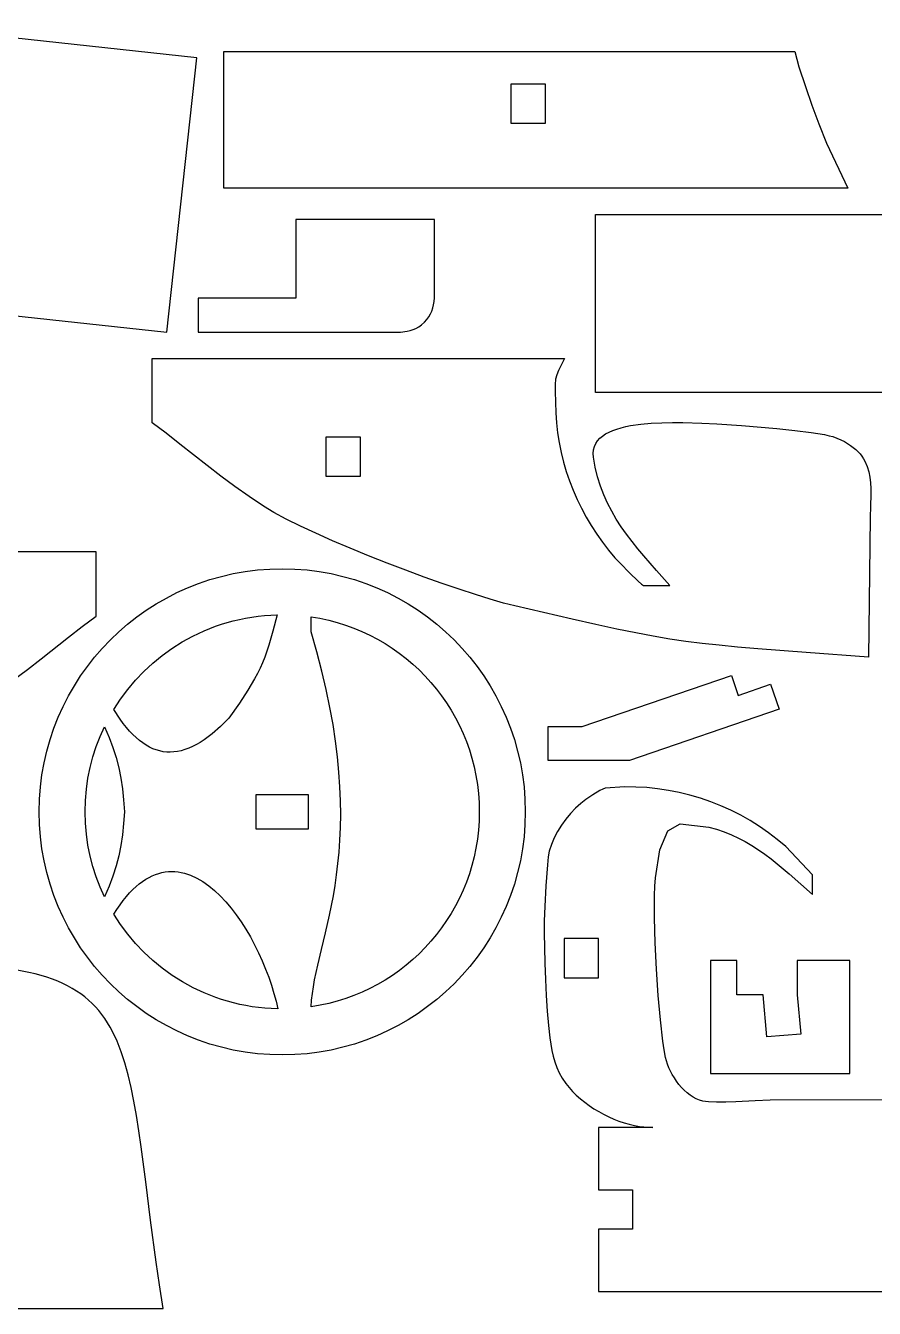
# Model space of a CAD drawing. Extents: x 169 to 749, y 15 to 895.
# Drawn here: x 257.2 to 321.8, y 355.4 to 453 of the extents above; entities that cross this region are included whole.
import ezdxf

# ---------------------------------------------------------------- set-up
doc = ezdxf.new("R2010")
doc.units = 0
doc.layers.get('0').update_dxf_attribs({"linetype": 'CONTINUOUS'})

msp = doc.modelspace()

# ---------------------------------------------------------------- linework, layer by layer
at = {"color": 4}
for p, q in [((270.215554, 450.569357), (247.744954, 453.013957)), ((272.272549, 440.64239), (272.272649, 451.04139)), ((272.272649, 451.04139), (315.732849, 451.04139)), ((315.732849, 451.04139), (316.041349, 449.88309)), ((267.944454, 429.694357), (270.215554, 450.569357)), ((316.041349, 449.88309), (316.540413, 448.393276)), ((316.540413, 448.393276), (317.034462, 446.967277)), ((317.034462, 446.967277), (317.560929, 445.54876)), ((317.560929, 445.54876), (318.157249, 444.08139)), ((318.157249, 444.08139), (319.767549, 440.64249)), ((319.767549, 440.64249), (272.272549, 440.64239)), ((288.313664, 438.262557), (277.757464, 438.262557)), ((277.757464, 438.262557), (277.757464, 432.290757)), ((288.313664, 432.294157), (288.313664, 438.262557)), ((300.560745, 438.639906), (341.866945, 438.642206)), ((300.561045, 425.103806), (300.560745, 438.639906)), ((240.503654, 432.679757), (267.944454, 429.694357)), ((277.757464, 432.290757), (270.315064, 432.290757)), ((270.315064, 432.290757), (270.315064, 429.694357)), ((288.110402, 431.299845), (288.189202, 431.532942)), ((288.189202, 431.532942), (288.247934, 431.775987)), ((288.247934, 431.775987), (288.288716, 432.029539)), ((288.288716, 432.029539), (288.313664, 432.294157)), ((287.332832, 430.25655), (287.552164, 430.455757)), ((287.552164, 430.455757), (287.732414, 430.654652)), ((287.732414, 430.654652), (287.884125, 430.861259)), ((287.884125, 430.861259), (288.009415, 431.076137)), ((288.009415, 431.076137), (288.110402, 431.299845)), ((270.315064, 429.694357), (285.713864, 429.694357)), ((285.713864, 429.694357), (286.22735, 429.770632)), ((286.22735, 429.770632), (286.461618, 429.821222)), ((286.461618, 429.821222), (286.685702, 429.888682)), ((286.685702, 429.888682), (286.903199, 429.979439)), ((286.903199, 429.979439), (287.117709, 430.09992)), ((287.117709, 430.09992), (287.332832, 430.25655)), ((266.833174, 422.796338), (266.833174, 427.688038)), ((266.833174, 427.688038), (298.219174, 427.687438)), ((298.219174, 427.687438), (297.947645, 427.177184)), ((297.749403, 426.782578), (297.614652, 426.444865)), ((297.947645, 427.177184), (297.749403, 426.782578)), ((297.49645, 425.705092), (297.493409, 425.185522)), ((297.533599, 426.105288), (297.49645, 425.705092)), ((297.614652, 426.444865), (297.533599, 426.105288)), ((297.493409, 425.185522), (297.550474, 423.553238)), ((348.466745, 425.103806), (300.561045, 425.103806)), ((267.885277, 421.993766), (266.833174, 422.796338)), ((297.550474, 423.553238), (297.59663, 422.792977)), ((297.59663, 422.792977), (297.678023, 422.037632)), ((303.242567, 422.577805), (304.007749, 422.690163)), ((304.007749, 422.690163), (304.807181, 422.763593)), ((304.807181, 422.763593), (305.622188, 422.804322)), ((305.622188, 422.804322), (306.4341, 422.818576)), ((306.4341, 422.818576), (307.224243, 422.812581)), ((307.224243, 422.812581), (308.664532, 422.76475)), ((308.664532, 422.76475), (309.793674, 422.710638)), ((309.793674, 422.710638), (311.673724, 422.585927)), ((268.928598, 421.178503), (267.885277, 421.993766)), ((297.678023, 422.037632), (297.793809, 421.288176)), ((300.897785, 421.614578), (301.103729, 421.78811)), ((301.103729, 421.78811), (301.339243, 421.944906)), ((301.339243, 421.944906), (301.601992, 422.085745)), ((301.601992, 422.085745), (301.889642, 422.211403)), ((301.889642, 422.211403), (302.199858, 422.32266)), ((302.199858, 422.32266), (302.530307, 422.420294)), ((302.530307, 422.420294), (302.878655, 422.505083)), ((302.878655, 422.505083), (303.242567, 422.577805)), ((311.673724, 422.585927), (314.367449, 422.34895)), ((314.367449, 422.34895), (315.740944, 422.204139)), ((315.740944, 422.204139), (316.983662, 422.050192)), ((316.983662, 422.050192), (317.984205, 421.893422)), ((317.984205, 421.893422), (318.358849, 421.81595)), ((318.358849, 421.81595), (318.631174, 421.740138)), ((318.631174, 421.740138), (318.946029, 421.623209)), ((271.009987, 419.540363), (268.928598, 421.178503)), ((297.793809, 421.288176), (297.943148, 420.545583)), ((300.393289, 420.468632), (300.416378, 420.737519)), ((300.416378, 420.737519), (300.480705, 420.98578)), ((300.480705, 420.98578), (300.583938, 421.214191)), ((300.583938, 421.214191), (300.723743, 421.423531)), ((300.723743, 421.423531), (300.897785, 421.614578)), ((318.946029, 421.623209), (319.237639, 421.498147)), ((319.237639, 421.498147), (319.506868, 421.365278)), ((319.506868, 421.365278), (319.754578, 421.22493)), ((319.754578, 421.22493), (319.981635, 421.07743)), ((319.981635, 421.07743), (320.188901, 420.923105)), ((320.188901, 420.923105), (320.377241, 420.762281)), ((320.377241, 420.762281), (320.547518, 420.595286)), ((297.943148, 420.545583), (298.125195, 419.810825)), ((298.125195, 419.810825), (298.339108, 419.084877)), ((300.413774, 420.178338), (300.393289, 420.468632)), ((300.54839, 419.410092), (300.413774, 420.178338)), ((320.547518, 420.595286), (320.700596, 420.422447)), ((320.700596, 420.422447), (320.837339, 420.24409)), ((320.837339, 420.24409), (320.95861, 420.060543)), ((320.95861, 420.060543), (321.065274, 419.872133)), ((321.065274, 419.872133), (321.238232, 419.482031)), ((272.058599, 418.732715), (271.009987, 419.540363)), ((273.11952, 417.942835), (272.058599, 418.732715)), ((298.339108, 419.084877), (298.584045, 418.36871)), ((300.725023, 418.67962), (300.54839, 419.410092)), ((321.238232, 419.482031), (321.363124, 419.0764)), ((321.363124, 419.0764), (321.44686, 418.657856)), ((274.198021, 417.178337), (273.11952, 417.942835)), ((298.584045, 418.36871), (298.859162, 417.6633)), ((300.941197, 417.983345), (300.725023, 418.67962)), ((301.194435, 417.317691), (300.941197, 417.983345)), ((321.44686, 418.657856), (321.49635, 418.229016)), ((321.49635, 418.229016), (321.518504, 417.792494)), ((321.518504, 417.792494), (321.520231, 417.350908)), ((275.299374, 416.446838), (274.198021, 417.178337)), ((298.859162, 417.6633), (299.163617, 416.969619)), ((299.163617, 416.969619), (299.496567, 416.288641)), ((301.482263, 416.67908), (301.194435, 417.317691)), ((321.520231, 417.350908), (321.490045, 416.463006)), ((276.088607, 415.975817), (275.299374, 416.446838)), ((277.030188, 415.470321), (276.088607, 415.975817)), ((299.496567, 416.288641), (299.85717, 415.621339)), ((301.802202, 416.063935), (301.482263, 416.67908)), ((302.151777, 415.46868), (301.802202, 416.063935)), ((321.490045, 416.463006), (321.461074, 415.586238)), ((278.103095, 414.93765), (277.030188, 415.470321)), ((279.286306, 414.385103), (278.103095, 414.93765)), ((299.85717, 415.621339), (300.244582, 414.968686)), ((300.244582, 414.968686), (300.657962, 414.331656)), ((302.528512, 414.889738), (302.151777, 415.46868)), ((302.92993, 414.323531), (302.528512, 414.889738)), ((321.461074, 415.586238), (321.354574, 404.961638)), ((280.558797, 413.819981), (279.286306, 414.385103)), ((300.657962, 414.331656), (301.096465, 413.711223)), ((303.353555, 413.766484), (302.92993, 414.323531)), ((262.554579, 412.980951), (231.168579, 412.980351)), ((262.554579, 408.089251), (262.554579, 412.980951)), ((281.899545, 413.249584), (280.558797, 413.819981)), ((283.287529, 412.681211), (281.899545, 413.249584)), ((301.096465, 413.711223), (301.55925, 413.108359)), ((301.55925, 413.108359), (302.045474, 412.524038)), ((303.79691, 413.215019), (303.353555, 413.766484)), ((304.25752, 412.66556), (303.79691, 413.215019)), ((284.701724, 412.122163), (283.287529, 412.681211)), ((286.121109, 411.579738), (284.701724, 412.122163)), ((302.045474, 412.524038), (302.46529, 412.078186)), ((302.46529, 412.078186), (303.148524, 411.387825)), ((305.220596, 411.558349), (304.25752, 412.66556)), ((271.22239, 410.862646), (272.100287, 411.11194)), ((272.100287, 411.11194), (272.995331, 411.318514)), ((272.995331, 411.318514), (273.906361, 411.481206)), ((273.906361, 411.481206), (274.832213, 411.598854)), ((274.832213, 411.598854), (275.771725, 411.670295)), ((275.771725, 411.670295), (276.723736, 411.694367)), ((276.723736, 411.694367), (277.675746, 411.670295)), ((277.675746, 411.670295), (278.615258, 411.598854)), ((278.615258, 411.598854), (279.541111, 411.481206)), ((279.541111, 411.481206), (280.45214, 411.318514)), ((280.45214, 411.318514), (281.347185, 411.11194)), ((281.347185, 411.11194), (282.225082, 410.862646)), ((287.52466, 411.061238), (286.121109, 411.579738)), ((288.891354, 410.573962), (287.52466, 411.061238)), ((303.148524, 411.387825), (303.824184, 410.73862)), ((306.222974, 410.416238), (305.220596, 411.558349)), ((268.703207, 409.870072), (269.522687, 410.24055)), ((269.522687, 410.24055), (270.362802, 410.571796)), ((270.362802, 410.571796), (271.22239, 410.862646)), ((282.225082, 410.862646), (283.084669, 410.571796)), ((283.084669, 410.571796), (283.924784, 410.24055)), ((283.924784, 410.24055), (284.744265, 409.870072)), ((290.200168, 410.12521), (288.891354, 410.573962)), ((291.43008, 409.722281), (290.200168, 410.12521)), ((303.824184, 410.73862), (304.074487, 410.518722)), ((304.074487, 410.518722), (304.221274, 410.416238)), ((304.221274, 410.416238), (306.222974, 410.416238)), ((266.380196, 408.534866), (267.130798, 409.016067)), ((267.130798, 409.016067), (267.905523, 409.461523)), ((267.905523, 409.461523), (268.703207, 409.870072)), ((284.744265, 409.870072), (285.541948, 409.461523)), ((285.541948, 409.461523), (286.316673, 409.016067)), ((286.316673, 409.016067), (287.067276, 408.534866)), ((292.560067, 409.372476), (291.43008, 409.722281)), ((293.569106, 409.083095), (292.560067, 409.372476)), ((294.436174, 408.861438), (293.569106, 409.083095)), ((261.502476, 407.28668), (262.554579, 408.089251)), ((264.956004, 407.469877), (265.654877, 408.019082)), ((265.654877, 408.019082), (266.380196, 408.534866)), ((278.921736, 406.890967), (278.921736, 408.033667)), ((278.921736, 408.033667), (279.595645, 407.918922)), ((287.067276, 408.534866), (287.792594, 408.019082)), ((287.792594, 408.019082), (288.491467, 407.469877)), ((298.797437, 407.847474), (294.436174, 408.861438)), ((260.459155, 406.471417), (261.502476, 407.28668)), ((264.284741, 406.888414), (264.956004, 407.469877)), ((279.595645, 407.918922), (280.258986, 407.774566)), ((280.258986, 407.774566), (280.911049, 407.601309)), ((280.911049, 407.601309), (281.551125, 407.399859)), ((281.551125, 407.399859), (282.178503, 407.170928)), ((282.178503, 407.170928), (282.792473, 406.915224)), ((288.491467, 407.469877), (289.162731, 406.888414)), ((300.594146, 407.442977), (298.797437, 407.847474)), ((302.19176, 407.097352), (300.594146, 407.442977)), ((303.632919, 406.80351), (302.19176, 407.097352)), ((258.377766, 404.833276), (260.459155, 406.471417)), ((263.029689, 405.633362), (263.642248, 406.275855)), ((263.642248, 406.275855), (264.284741, 406.888414)), ((279.358632, 405.372603), (278.921736, 406.890967)), ((282.792473, 406.915224), (283.392326, 406.633458)), ((283.392326, 406.633458), (283.977351, 406.326337)), ((283.977351, 406.326337), (284.546839, 405.994573)), ((289.162731, 406.888414), (289.805223, 406.275855)), ((289.805223, 406.275855), (290.417782, 405.633362)), ((304.960263, 406.554363), (303.632919, 406.80351)), ((306.21643, 406.342823), (304.960263, 406.554363)), ((307.444062, 406.1618), (306.21643, 406.342823)), ((308.685797, 406.004207), (307.444062, 406.1618)), ((262.448226, 404.962098), (263.029689, 405.633362)), ((279.741283, 403.909627), (279.358632, 405.372603)), ((284.546839, 405.994573), (285.100079, 405.638875)), ((285.100079, 405.638875), (285.636361, 405.259952)), ((285.636361, 405.259952), (286.154976, 404.858515)), ((290.417782, 405.633362), (290.999245, 404.962098)), ((309.984275, 405.862954), (308.685797, 406.004207)), ((311.382136, 405.730954), (309.984275, 405.862954)), ((312.92202, 405.601117), (311.382136, 405.730954)), ((316.598414, 405.319581), (312.92202, 405.601117)), ((321.354574, 404.961638), (316.598414, 405.319581)), ((257.329154, 404.025628), (258.377766, 404.833276)), ((261.383237, 403.537907), (261.899021, 404.263226)), ((261.899021, 404.263226), (262.448226, 404.962098)), ((286.154976, 404.858515), (286.655213, 404.435271)), ((286.655213, 404.435271), (287.136363, 403.990932)), ((290.999245, 404.962098), (291.54845, 404.263226)), ((291.54845, 404.263226), (292.064235, 403.537907)), ((256.268233, 403.235748), (257.329154, 404.025628)), ((260.902035, 402.787304), (261.383237, 403.537907)), ((280.072298, 402.500542), (279.741283, 403.909627)), ((287.136363, 403.990932), (287.597716, 403.526207)), ((287.597716, 403.526207), (288.038561, 403.041805)), ((292.064235, 403.537907), (292.545436, 402.787304)), ((299.557284, 399.692084), (310.912084, 403.572284)), ((310.912084, 403.572284), (311.434184, 402.054384)), ((260.456579, 402.01258), (260.902035, 402.787304)), ((280.354283, 401.143854), (280.072298, 402.500542)), ((288.038561, 403.041805), (288.458188, 402.538435)), ((288.458188, 402.538435), (288.855889, 402.016809)), ((292.545436, 402.787304), (292.990892, 402.01258)), ((311.434184, 402.054384), (313.892584, 402.899984)), ((313.892584, 402.899984), (314.543084, 401.008784)), ((259.677553, 400.395416), (260.048031, 401.214896)), ((260.048031, 401.214896), (260.456579, 402.01258)), ((280.589845, 399.838065), (280.354283, 401.143854)), ((288.855889, 402.016809), (289.230952, 401.477634)), ((289.230952, 401.477634), (289.582667, 400.921621)), ((292.990892, 402.01258), (293.39944, 401.214896)), ((293.39944, 401.214896), (293.769918, 400.395416)), ((259.346307, 399.5553), (259.677553, 400.395416)), ((289.582667, 400.921621), (289.910326, 400.34948)), ((289.910326, 400.34948), (290.213217, 399.761919)), ((293.769918, 400.395416), (294.101164, 399.5553)), ((314.543084, 401.008784), (303.158084, 397.092784)), ((259.055456, 398.695713), (259.346307, 399.5553)), ((280.781593, 398.58168), (280.589845, 399.838065)), ((290.213217, 399.761919), (290.490631, 399.159648)), ((294.101164, 399.5553), (294.392015, 398.695713)), ((296.957584, 397.092884), (296.957584, 399.692784)), ((296.957584, 399.692784), (299.557284, 399.692084)), ((258.806163, 397.817816), (259.055456, 398.695713)), ((280.932132, 397.373204), (280.781593, 398.58168)), ((290.490631, 399.159648), (290.741857, 398.543378)), ((290.741857, 398.543378), (290.966187, 397.913817)), ((294.392015, 398.695713), (294.641309, 397.817816)), ((258.599589, 396.922772), (258.806163, 397.817816)), ((281.044072, 396.211141), (280.932132, 397.373204)), ((290.966187, 397.913817), (291.162909, 397.271676)), ((291.162909, 397.271676), (291.331315, 396.617663)), ((294.641309, 397.817816), (294.847883, 396.922772)), ((258.436896, 396.011742), (258.599589, 396.922772)), ((291.331315, 396.617663), (291.470693, 395.952489)), ((294.847883, 396.922772), (295.010575, 396.011742)), ((303.158084, 397.092784), (296.957584, 397.092884)), ((258.319249, 395.08589), (258.436896, 396.011742)), ((281.120018, 395.093993), (281.044072, 396.211141)), ((291.470693, 395.952489), (291.580334, 395.276862)), ((295.010575, 396.011742), (295.128223, 395.08589)), ((258.247808, 394.146377), (258.319249, 395.08589)), ((281.162578, 394.020267), (281.120018, 395.093993)), ((291.580334, 395.276862), (291.659528, 394.591494)), ((291.659528, 394.591494), (291.707565, 393.897092)), ((295.128223, 395.08589), (295.199664, 394.146377)), ((300.368333, 394.489808), (299.833206, 394.126911)), ((300.906853, 394.813555), (300.368333, 394.489808)), ((301.133918, 394.928421), (300.906853, 394.813555)), ((301.30967, 394.994708), (301.133918, 394.928421)), ((302.79197, 395.083808), (301.30967, 394.994708)), ((303.627791, 395.0792), (302.79197, 395.083808)), ((304.461954, 395.03462), (303.627791, 395.0792)), ((305.29281, 394.950678), (304.461954, 395.03462)), ((306.118711, 394.827983), (305.29281, 394.950678)), ((306.938009, 394.667147), (306.118711, 394.827983)), ((307.749054, 394.468778), (306.938009, 394.667147)), ((308.550199, 394.233487), (307.749054, 394.468778)), ((258.223736, 393.194367), (258.247808, 394.146377)), ((281.17436, 392.988466), (281.162578, 394.020267)), ((291.707565, 393.897092), (291.723736, 393.194367)), ((295.199664, 394.146377), (295.223736, 393.194367)), ((299.044304, 393.467057), (298.665545, 393.067663)), ((299.44057, 393.828308), (299.044304, 393.467057)), ((299.833206, 394.126911), (299.44057, 393.828308)), ((309.339795, 393.961883), (308.550199, 394.233487)), ((310.116194, 393.654577), (309.339795, 393.961883)), ((310.877746, 393.312179), (310.116194, 393.654577)), ((258.247808, 392.242357), (258.223736, 393.194367)), ((281.15797, 391.997094), (281.17436, 392.988466)), ((291.707577, 392.491892), (291.659574, 391.797734)), ((291.723736, 393.194367), (291.707577, 392.491892)), ((295.223736, 393.194367), (295.199664, 392.242357)), ((298.309193, 392.635838), (297.980145, 392.177296)), ((298.665545, 393.067663), (298.309193, 392.635838)), ((311.622803, 392.935299), (310.877746, 393.312179)), ((312.349717, 392.524546), (311.622803, 392.935299)), ((313.05684, 392.08053), (312.349717, 392.524546)), ((258.319249, 391.302844), (258.247808, 392.242357)), ((281.116017, 391.044655), (281.15797, 391.997094)), ((291.659574, 391.797734), (291.580436, 391.112601)), ((295.199664, 392.242357), (295.128223, 391.302844)), ((297.683301, 391.697749), (297.423558, 391.20291)), ((297.980145, 392.177296), (297.683301, 391.697749)), ((305.45827, 390.293408), (306.06277, 391.743808)), ((306.06277, 391.743808), (306.99987, 392.280208)), ((306.99987, 392.280208), (309.20257, 392.022008)), ((309.20257, 392.022008), (309.787957, 391.863833)), ((309.787957, 391.863833), (310.355482, 391.67258)), ((310.355482, 391.67258), (310.906333, 391.450723)), ((310.906333, 391.450723), (311.441695, 391.200733)), ((313.742522, 391.603862), (313.05684, 392.08053)), ((314.405115, 391.095151), (313.742522, 391.603862)), ((258.436896, 390.376992), (258.319249, 391.302844)), ((281.051107, 390.129654), (281.116017, 391.044655)), ((291.470872, 390.437203), (291.331592, 389.772248)), ((291.580436, 391.112601), (291.470872, 390.437203)), ((295.128223, 391.302844), (295.010575, 390.376992)), ((297.205815, 390.698492), (297.03497, 390.190208)), ((297.423558, 391.20291), (297.205815, 390.698492)), ((311.441695, 391.200733), (311.962756, 390.925084)), ((311.962756, 390.925084), (312.470702, 390.626249)), ((312.470702, 390.626249), (312.96672, 390.306699)), ((315.04297, 390.555008), (314.405115, 391.095151)), ((317.08987, 388.406508), (315.04297, 390.555008)), ((258.599589, 389.465963), (258.436896, 390.376992)), ((258.806163, 388.570918), (258.599589, 389.465963)), ((280.965849, 389.250594), (281.051107, 390.129654)), ((291.331592, 389.772248), (291.163304, 389.118445)), ((294.847883, 389.465963), (294.641309, 388.570918)), ((295.010575, 390.376992), (294.847883, 389.465963)), ((296.967988, 389.770445), (296.903814, 389.149793)), ((297.03497, 390.190208), (296.967988, 389.770445)), ((305.13117, 388.166408), (305.45827, 390.293408)), ((312.96672, 390.306699), (313.451995, 389.968908)), ((313.451995, 389.968908), (313.927715, 389.615348)), ((313.927715, 389.615348), (314.395066, 389.248493)), ((259.055456, 387.693021), (258.806163, 388.570918)), ((280.862848, 388.40598), (280.965849, 389.250594)), ((290.966717, 388.476503), (290.742542, 387.847131)), ((291.163304, 389.118445), (290.966717, 388.476503)), ((294.641309, 388.570918), (294.392015, 387.693021)), ((296.903814, 389.149793), (296.79047, 387.570483)), ((314.395066, 389.248493), (315.309408, 388.484783)), ((315.309408, 388.484783), (316.204512, 387.697561)), ((259.346307, 386.833434), (259.055456, 387.693021)), ((280.614051, 386.814105), (280.744713, 387.594315)), ((280.744713, 387.594315), (280.862848, 388.40598)), ((290.742542, 387.847131), (290.491486, 387.231038)), ((294.392015, 387.693021), (294.101164, 386.833434)), ((296.79047, 387.570483), (296.708102, 385.981611)), ((305.057098, 386.82), (305.085257, 387.543106)), ((305.085257, 387.543106), (305.13117, 388.166408)), ((316.204512, 387.697561), (317.08987, 386.906608)), ((317.08987, 386.906608), (317.08987, 388.406508)), ((259.677553, 385.993319), (259.346307, 386.833434)), ((280.325574, 385.342064), (280.614051, 386.814105)), ((290.21426, 386.628932), (289.911573, 386.041522)), ((290.491486, 387.231038), (290.21426, 386.628932)), ((294.101164, 386.833434), (293.769918, 385.993319)), ((305.045573, 386.011903), (305.057098, 386.82)), ((260.048031, 385.173838), (259.677553, 385.993319)), ((289.911573, 386.041522), (289.584133, 385.469518)), ((293.769918, 385.993319), (293.39944, 385.173838)), ((296.708102, 385.981611), (296.66987, 384.912508)), ((305.049564, 385.133627), (305.045573, 386.011903)), ((260.456579, 384.376154), (260.048031, 385.173838)), ((280.018277, 383.977888), (280.325574, 385.342064)), ((289.23265, 384.913627), (288.857834, 384.37456)), ((289.584133, 385.469518), (289.23265, 384.913627)), ((293.39944, 385.173838), (292.990892, 384.376154)), ((296.66987, 384.912508), (296.663093, 383.963706)), ((305.099621, 383.225788), (305.049564, 385.133627)), ((260.902035, 383.60143), (260.456579, 384.376154)), ((261.383237, 382.850827), (260.902035, 383.60143)), ((279.713018, 382.709612), (280.018277, 383.977888)), ((288.460392, 383.853024), (288.041036, 383.34973)), ((288.857834, 384.37456), (288.460392, 383.853024)), ((292.545436, 383.60143), (292.064235, 382.850827)), ((292.990892, 384.376154), (292.545436, 383.60143)), ((296.663093, 383.963706), (296.674416, 382.87005)), ((261.899021, 382.125508), (261.383237, 382.850827)), ((279.430656, 381.525269), (279.713018, 382.709612)), ((287.600473, 382.865384), (287.139412, 382.400697)), ((288.041036, 383.34973), (287.600473, 382.865384)), ((292.064235, 382.850827), (291.54845, 382.125508)), ((296.674416, 382.87005), (296.703394, 381.680139)), ((305.19832, 381.214983), (305.099621, 383.225788)), ((262.448226, 381.426636), (261.899021, 382.125508)), ((286.658564, 381.956377), (286.158638, 381.533134)), ((287.139412, 382.400697), (286.658564, 381.956377)), ((291.54845, 382.125508), (290.999245, 381.426636)), ((296.703394, 381.680139), (296.749583, 380.442571)), ((311.321005, 381.872385), (309.326105, 381.872185)), ((309.326105, 381.872185), (309.326405, 373.273885)), ((311.321305, 379.272185), (311.321005, 381.872385)), ((319.925605, 381.873185), (315.925905, 381.873185)), ((315.925905, 381.873185), (315.925905, 379.273385)), ((319.925605, 373.273885), (319.925605, 381.873185)), ((257.436258, 380.973765), (256.415, 381.164821)), ((257.915775, 380.861986), (257.436258, 380.973765)), ((258.375249, 380.739171), (257.915775, 380.861986)), ((258.815206, 380.605172), (258.375249, 380.739171)), ((263.029689, 380.755372), (262.448226, 381.426636)), ((263.642248, 380.11288), (263.029689, 380.755372)), ((279.192049, 380.412891), (279.430656, 381.525269)), ((285.104386, 380.75271), (284.551478, 380.396948)), ((285.640342, 381.131675), (285.104386, 380.75271)), ((286.158638, 381.533134), (285.640342, 381.131675)), ((290.417782, 380.755372), (289.805223, 380.11288)), ((290.999245, 381.426636), (290.417782, 380.755372)), ((305.336713, 379.219713), (305.19832, 381.214983)), ((259.236168, 380.459836), (258.815206, 380.605172)), ((259.638661, 380.303015), (259.236168, 380.459836)), ((260.023207, 380.134556), (259.638661, 380.303015)), ((260.390332, 379.95431), (260.023207, 380.134556)), ((260.740559, 379.762126), (260.390332, 379.95431)), ((261.074412, 379.557854), (260.740559, 379.762126)), ((264.284741, 379.500321), (263.642248, 380.11288)), ((279.018056, 379.360513), (279.095672, 379.87995)), ((279.095672, 379.87995), (279.192049, 380.412891)), ((283.397648, 379.757866), (282.798143, 379.475965)), ((283.982329, 380.065097), (283.397648, 379.757866)), ((284.551478, 380.396948), (283.982329, 380.065097)), ((289.805223, 380.11288), (289.162731, 379.500321)), ((296.749583, 380.442571), (296.812539, 379.205945)), ((261.392417, 379.341343), (261.074412, 379.557854)), ((261.695096, 379.112443), (261.392417, 379.341343)), ((261.982974, 378.871003), (261.695096, 379.112443)), ((262.256574, 378.616873), (261.982974, 378.871003)), ((264.956004, 378.918857), (264.284741, 379.500321)), ((265.654877, 378.369652), (264.956004, 378.918857)), ((278.929536, 378.356167), (278.961808, 378.853084)), ((278.961808, 378.853084), (279.018056, 379.360513)), ((280.917779, 378.789325), (280.266072, 378.615829)), ((281.557499, 378.990986), (280.917779, 378.789325)), ((282.184523, 379.220102), (281.557499, 378.990986)), ((282.798143, 379.475965), (282.184523, 379.220102)), ((288.491467, 378.918857), (287.792594, 378.369652)), ((289.162731, 379.500321), (288.491467, 378.918857)), ((296.812539, 379.205945), (296.891819, 378.01886)), ((305.505852, 377.358477), (305.336713, 379.219713)), ((313.316205, 379.272385), (311.321305, 379.272185)), ((313.597805, 376.063185), (313.316205, 379.272385)), ((315.925905, 379.273385), (316.188105, 376.285085)), ((262.516422, 378.349902), (262.256574, 378.616873)), ((262.763042, 378.069939), (262.516422, 378.349902)), ((262.996956, 377.776835), (262.763042, 378.069939)), ((263.21869, 377.470439), (262.996956, 377.776835)), ((266.380196, 377.853868), (265.654877, 378.369652)), ((267.130798, 377.372667), (266.380196, 377.853868)), ((279.603088, 378.471207), (278.929536, 378.356167)), ((280.266072, 378.615829), (279.603088, 378.471207)), ((287.067276, 377.853868), (286.316673, 377.372667)), ((287.792594, 378.369652), (287.067276, 377.853868)), ((296.891819, 378.01886), (296.986977, 376.929915)), ((263.428768, 377.1506), (263.21869, 377.470439)), ((263.627713, 376.817168), (263.428768, 377.1506)), ((263.816051, 376.469992), (263.627713, 376.817168)), ((267.905523, 376.927211), (267.130798, 377.372667)), ((268.703207, 376.518662), (267.905523, 376.927211)), ((285.541948, 376.927211), (284.744265, 376.518662)), ((286.316673, 377.372667), (285.541948, 376.927211)), ((296.986977, 376.929915), (297.09757, 375.987708)), ((305.696787, 375.749775), (305.505852, 377.358477)), ((264.162998, 375.733808), (263.816051, 376.469992)), ((269.522687, 376.148184), (268.703207, 376.518662)), ((270.362802, 375.816939), (269.522687, 376.148184)), ((271.22239, 375.526088), (270.362802, 375.816939)), ((283.084669, 375.816939), (282.225082, 375.526088)), ((283.924784, 376.148184), (283.084669, 375.816939)), ((284.744265, 376.518662), (283.924784, 376.148184)), ((297.09757, 375.987708), (297.249988, 375.038674)), ((316.188105, 376.285085), (313.597805, 376.063185)), ((264.473802, 374.940842), (264.162998, 375.733808)), ((264.752656, 374.089893), (264.473802, 374.940842)), ((272.100287, 375.276794), (271.22239, 375.526088)), ((272.995331, 375.07022), (272.100287, 375.276794)), ((273.906361, 374.907528), (272.995331, 375.07022)), ((274.832213, 374.78988), (273.906361, 374.907528)), ((275.771725, 374.718439), (274.832213, 374.78988)), ((278.615258, 374.78988), (277.675746, 374.718439)), ((279.541111, 374.907528), (278.615258, 374.78988)), ((280.45214, 375.07022), (279.541111, 374.907528)), ((281.347185, 375.276794), (280.45214, 375.07022)), ((282.225082, 375.526088), (281.347185, 375.276794)), ((297.249988, 375.038674), (297.347203, 374.592262)), ((305.797632, 375.077156), (305.696787, 375.749775)), ((305.90057, 374.512108), (305.797632, 375.077156)), ((265.003753, 373.179755), (264.752656, 374.089893)), ((276.723736, 374.694367), (275.771725, 374.718439)), ((277.675746, 374.718439), (276.723736, 374.694367)), ((297.347203, 374.592262), (297.467233, 374.160308)), ((297.467233, 374.160308), (297.616687, 373.739605)), ((305.963968, 374.252072), (305.90057, 374.512108)), ((306.048032, 373.988285), (305.963968, 374.252072)), ((306.15157, 373.723035), (306.048032, 373.988285)), ((265.231286, 372.209225), (265.003753, 373.179755)), ((297.616687, 373.739605), (297.802172, 373.326943)), ((297.802172, 373.326943), (298.030297, 372.919113)), ((298.030297, 372.919113), (298.30767, 372.512908)), ((306.273394, 373.458607), (306.15157, 373.723035)), ((306.412312, 373.197285), (306.273394, 373.458607)), ((306.567135, 372.941357), (306.412312, 373.197285)), ((306.736672, 372.693107), (306.567135, 372.941357)), ((309.326405, 373.273885), (319.925605, 373.273885)), ((265.439448, 371.177098), (265.231286, 372.209225)), ((298.30767, 372.512908), (298.550436, 372.209704)), ((298.550436, 372.209704), (298.817477, 371.915157)), ((298.817477, 371.915157), (299.106648, 371.630264)), ((306.919733, 372.454821), (306.736672, 372.693107)), ((307.115128, 372.228784), (306.919733, 372.454821)), ((307.321667, 372.017283), (307.115128, 372.228784)), ((307.53816, 371.822603), (307.321667, 372.017283)), ((265.632432, 370.082172), (265.439448, 371.177098)), ((299.106648, 371.630264), (299.415805, 371.356022)), ((299.415805, 371.356022), (299.7428, 371.09343)), ((299.7428, 371.09343), (300.08549, 370.843484)), ((307.763416, 371.647029), (307.53816, 371.822603)), ((307.996245, 371.492846), (307.763416, 371.647029)), ((308.235457, 371.362342), (307.996245, 371.492846)), ((308.479862, 371.257801), (308.235457, 371.362342)), ((308.72827, 371.181508), (308.479862, 371.257801)), ((308.931569, 371.143286), (308.72827, 371.181508)), ((309.178449, 371.116074), (308.931569, 371.143286)), ((309.779003, 371.090225), (309.178449, 371.116074)), ((310.482038, 371.09504), (309.779003, 371.090225)), ((311.239658, 371.121596), (310.482038, 371.09504)), ((312.727069, 371.204247), (311.239658, 371.121596)), ((313.85807, 371.266808), (312.727069, 371.204247)), ((323.44757, 371.273808), (313.85807, 371.266808)), ((265.814431, 368.923241), (265.632432, 370.082172)), ((300.08549, 370.843484), (300.441729, 370.607182)), ((300.441729, 370.607182), (300.80937, 370.385521)), ((300.80937, 370.385521), (301.18627, 370.179498)), ((301.18627, 370.179498), (301.570282, 369.990112)), ((301.570282, 369.990112), (301.959261, 369.81836)), ((304.92847, 369.177808), (300.79337, 369.177808)), ((300.79337, 369.177808), (300.79357, 364.432408)), ((301.959261, 369.81836), (302.351061, 369.665238)), ((302.351061, 369.665238), (302.743538, 369.531744)), ((302.743538, 369.531744), (303.134545, 369.418877)), ((303.134545, 369.418877), (303.521938, 369.327632)), ((303.521938, 369.327632), (303.90357, 369.259008)), ((303.90357, 369.259008), (304.92847, 369.177808)), ((265.989638, 367.699103), (265.814431, 368.923241)), ((266.336449, 365.050387), (265.989638, 367.699103)), ((266.706408, 362.126393), (266.336449, 365.050387)), ((300.79357, 364.432408), (303.39337, 364.432408)), ((303.39337, 364.432408), (303.39337, 361.432708)), ((267.13306, 358.917489), (266.706408, 362.126393)), ((300.79357, 361.432708), (300.79337, 356.687308)), ((303.39337, 361.432708), (300.79357, 361.432708)), ((267.378128, 357.203187), (267.13306, 358.917489)), ((267.649948, 355.414045), (267.378128, 357.203187)), ((300.79337, 356.687308), (324.54957, 356.687308)), ((170.289648, 355.414545), (267.649948, 355.414045))]:
    msp.add_line(p, q, dxfattribs=at)
at = {"color": 7}
for p, q in [((294.140049, 445.58009), (294.140049, 448.57989)), ((294.140049, 448.57989), (296.739849, 448.57989)), ((296.739849, 448.57989), (296.739849, 445.58009)), ((296.739849, 445.58009), (294.140049, 445.58009)), ((280.059974, 421.718838), (282.659774, 421.718238)), ((280.059974, 418.717438), (280.059974, 421.718838)), ((282.659774, 421.718238), (282.659774, 418.717438)), ((282.659774, 418.717438), (280.059974, 418.717438)), ((273.932024, 407.934954), (274.406168, 408.016315)), ((274.406168, 408.016315), (274.885258, 408.082715)), ((274.885258, 408.082715), (275.369048, 408.133905)), ((275.369048, 408.133905), (275.85729, 408.169638)), ((275.85729, 408.169638), (276.349736, 408.189667)), ((276.349736, 408.189667), (276.01179, 406.928446)), ((270.772321, 406.967279), (271.644172, 407.312379)), ((271.644172, 407.312379), (272.089869, 407.464837)), ((272.089869, 407.464837), (272.54175, 407.603572)), ((272.54175, 407.603572), (272.999568, 407.728334)), ((272.999568, 407.728334), (273.463075, 407.838877)), ((273.463075, 407.838877), (273.932024, 407.934954)), ((268.330935, 405.628341), (269.113723, 406.12328)), ((269.113723, 406.12328), (269.928178, 406.570252)), ((269.928178, 406.570252), (270.772321, 406.967279)), ((276.01179, 406.928446), (275.701812, 405.874714)), ((266.868283, 404.502486), (267.581795, 405.087416)), ((267.581795, 405.087416), (268.330935, 405.628341)), ((275.701812, 405.874714), (275.388161, 404.964246)), ((266.192378, 403.875531), (266.868283, 404.502486)), ((275.039198, 404.132817), (274.841587, 403.726671)), ((275.220071, 404.542666), (275.039198, 404.132817)), ((275.388161, 404.964246), (275.220071, 404.542666)), ((264.961311, 402.503467), (265.556061, 403.208531)), ((265.556061, 403.208531), (266.192378, 403.875531)), ((274.623283, 403.3162), (274.108778, 402.45017)), ((274.841587, 403.726671), (274.623283, 403.3162)), ((264.410109, 401.762319), (264.961311, 402.503467)), ((274.108778, 402.45017), (273.464042, 401.470501)), ((263.904436, 400.987067), (264.410109, 401.762319)), ((273.464042, 401.470501), (272.657436, 400.312967)), ((264.38098, 400.257224), (263.904436, 400.987067)), ((264.62163, 399.927271), (264.38098, 400.257224)), ((272.657436, 400.312967), (272.017696, 399.67866)), ((262.855004, 398.91832), (263.187136, 399.663667)), ((263.187136, 399.663667), (263.542597, 398.861157)), ((264.863972, 399.620578), (264.62163, 399.927271)), ((265.108084, 399.337104), (264.863972, 399.620578)), ((265.354045, 399.076809), (265.108084, 399.337104)), ((272.017696, 399.67866), (271.393268, 399.133042)), ((262.562845, 398.152256), (262.855004, 398.91832)), ((263.542597, 398.861157), (263.841236, 398.083167)), ((265.601935, 398.839652), (265.354045, 399.076809)), ((265.851832, 398.625594), (265.601935, 398.839652)), ((266.103817, 398.434593), (265.851832, 398.625594)), ((266.357967, 398.26661), (266.103817, 398.434593)), ((266.614362, 398.121605), (266.357967, 398.26661)), ((270.187814, 398.309159), (269.895031, 398.159122)), ((270.48395, 398.48161), (270.187814, 398.309159)), ((270.783518, 398.676434), (270.48395, 398.48161)), ((271.086598, 398.893592), (270.783518, 398.676434)), ((271.393268, 399.133042), (271.086598, 398.893592)), ((262.103761, 396.56323), (262.311988, 397.366788)), ((262.311988, 397.366788), (262.562845, 398.152256)), ((263.841236, 398.083167), (264.087937, 397.316558)), ((264.087937, 397.316558), (264.287586, 396.548192)), ((266.873082, 397.999536), (266.614362, 398.121605)), ((267.134205, 397.900365), (266.873082, 397.999536)), ((267.397811, 397.82405), (267.134205, 397.900365)), ((267.663978, 397.770552), (267.397811, 397.82405)), ((267.932786, 397.73983), (267.663978, 397.770552)), ((268.204313, 397.731843), (267.932786, 397.73983)), ((268.47864, 397.746552), (268.204313, 397.731843)), ((268.755845, 397.783917), (268.47864, 397.746552)), ((269.036008, 397.843896), (268.755845, 397.783917)), ((269.319207, 397.92645), (269.036008, 397.843896)), ((269.605521, 398.031539), (269.319207, 397.92645)), ((269.895031, 398.159122), (269.605521, 398.031539)), ((261.939493, 395.742895), (262.103761, 396.56323)), ((264.287586, 396.548192), (264.445065, 395.764929)), ((261.820514, 394.907097), (261.939493, 395.742895)), ((264.445065, 395.764929), (264.565261, 394.95363)), ((261.748152, 394.05715), (261.820514, 394.907097)), ((264.565261, 394.95363), (264.653056, 394.101155)), ((278.723536, 394.494267), (274.723836, 394.494267)), ((274.723836, 394.494267), (274.723836, 391.894467)), ((278.723536, 391.894467), (278.723536, 394.494267)), ((261.723736, 393.194367), (261.748152, 394.05715)), ((264.653056, 394.101155), (264.713336, 393.194367)), ((261.748151, 392.331618), (261.723736, 393.194367)), ((264.713336, 393.194367), (264.653462, 392.296205)), ((261.820512, 391.481697), (261.748151, 392.331618)), ((261.939488, 390.64592), (261.820512, 391.481697)), ((264.565751, 391.447862), (264.44542, 390.637219)), ((264.653462, 392.296205), (264.565751, 391.447862)), ((274.723836, 391.894467), (278.723536, 391.894467)), ((262.103748, 389.825605), (261.939488, 390.64592)), ((264.44542, 390.637219), (264.287686, 389.852155)), ((262.311963, 389.022065), (262.103748, 389.825605)), ((264.287686, 389.852155), (264.087763, 389.080548)), ((262.562803, 388.236619), (262.311963, 389.022065)), ((264.087763, 389.080548), (263.84087, 388.310278)), ((267.077934, 388.426716), (267.324621, 388.509441)), ((267.324621, 388.509441), (267.570993, 388.573099)), ((267.570993, 388.573099), (267.816912, 388.618164)), ((267.816912, 388.618164), (268.06224, 388.645109)), ((268.06224, 388.645109), (268.306839, 388.654407)), ((268.306839, 388.654407), (268.55057, 388.646533)), ((268.55057, 388.646533), (268.793296, 388.621959)), ((268.793296, 388.621959), (269.034879, 388.581161)), ((269.034879, 388.581161), (269.27518, 388.52461)), ((269.27518, 388.52461), (269.751386, 388.366149)), ((262.854937, 387.470581), (262.562803, 388.236619)), ((263.542222, 387.529225), (263.187036, 386.725267)), ((263.84087, 388.310278), (263.542222, 387.529225)), ((265.353896, 387.273973), (265.598924, 387.50343)), ((265.598924, 387.50343), (265.844603, 387.710505)), ((265.844603, 387.710505), (266.090795, 387.895671)), ((266.090795, 387.895671), (266.337362, 388.059401)), ((266.337362, 388.059401), (266.584166, 388.20217)), ((266.584166, 388.20217), (266.83107, 388.32445)), ((266.83107, 388.32445), (267.077934, 388.426716)), ((269.751386, 388.366149), (270.22081, 388.150366)), ((270.22081, 388.150366), (270.682348, 387.881048)), ((270.682348, 387.881048), (271.134896, 387.561985)), ((271.134896, 387.561985), (271.577348, 387.196967)), ((263.187036, 386.725267), (262.854937, 387.470581)), ((264.624101, 386.446568), (264.866347, 386.746015)), ((264.866347, 386.746015), (265.109658, 387.021659)), ((265.109658, 387.021659), (265.353896, 387.273973)), ((271.577348, 387.196967), (272.008601, 386.789783)), ((272.008601, 386.789783), (272.42755, 386.344221)), ((263.905136, 385.400667), (264.143357, 385.774367)), ((264.143357, 385.774367), (264.383058, 386.122843)), ((264.383058, 386.122843), (264.624101, 386.446568)), ((272.42755, 386.344221), (272.833092, 385.864071)), ((272.833092, 385.864071), (273.224121, 385.353122)), ((264.41193, 384.623967), (263.905136, 385.400667)), ((264.964424, 383.88152), (264.41193, 384.623967)), ((273.224121, 385.353122), (273.599533, 384.815164)), ((273.599533, 384.815164), (273.958225, 384.253984)), ((265.560626, 383.175316), (264.964424, 383.88152)), ((273.958225, 384.253984), (274.299091, 383.673373)), ((274.299091, 383.673373), (274.621028, 383.07712)), ((266.198543, 382.507347), (265.560626, 383.175316)), ((274.621028, 383.07712), (274.92293, 382.469014)), ((300.79357, 383.558408), (298.19377, 383.558408)), ((298.19377, 383.558408), (298.19377, 380.558608)), ((300.79357, 380.558608), (300.79357, 383.558408)), ((266.876186, 381.879602), (266.198543, 382.507347)), ((267.591562, 381.294074), (266.876186, 381.879602)), ((274.92293, 382.469014), (275.203695, 381.852843)), ((275.203695, 381.852843), (275.462217, 381.232398)), ((268.34268, 380.752753), (267.591562, 381.294074)), ((269.127548, 380.25763), (268.34268, 380.752753)), ((275.462217, 381.232398), (275.697392, 380.611467)), ((269.944175, 379.810695), (269.127548, 380.25763)), ((270.79057, 379.41394), (269.944175, 379.810695)), ((275.697392, 380.611467), (275.908115, 379.993839)), ((275.908115, 379.993839), (276.093283, 379.383304)), ((298.19377, 380.558608), (300.79357, 380.558608)), ((271.664741, 379.069355), (270.79057, 379.41394)), ((272.11162, 378.917248), (271.664741, 379.069355)), ((272.564697, 378.778931), (272.11162, 378.917248)), ((273.023721, 378.654652), (272.564697, 378.778931)), ((276.093283, 379.383304), (276.251792, 378.78365)), ((276.251792, 378.78365), (276.382536, 378.198667)), ((273.488445, 378.54466), (273.023721, 378.654652)), ((273.95862, 378.449203), (273.488445, 378.54466)), ((274.433996, 378.368531), (273.95862, 378.449203)), ((274.914324, 378.302893), (274.433996, 378.368531)), ((275.399356, 378.252537), (274.914324, 378.302893)), ((275.888843, 378.217712), (275.399356, 378.252537)), ((276.382536, 378.198667), (275.888843, 378.217712))]:
    msp.add_line(p, q, dxfattribs=at)

doc.saveas('drawing.dxf')
